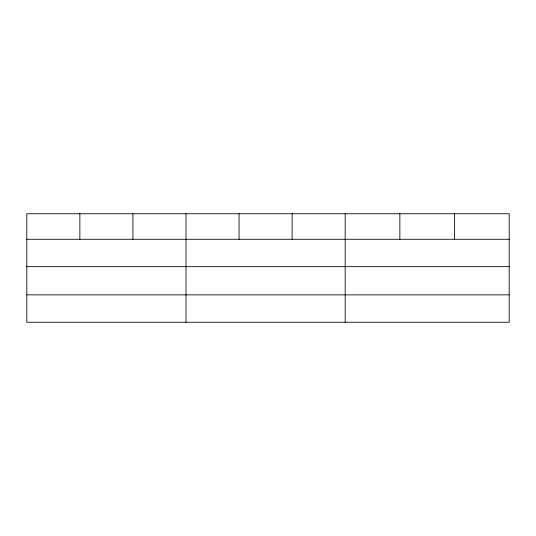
<?xml version="1.0" encoding="UTF-8"?>
<svg xmlns="http://www.w3.org/2000/svg" width="536" height="536" viewBox="0 0 536 536"><rect width="100%" height="100%" fill="white"/><g stroke="black" fill="none" stroke-linecap="round" stroke-linejoin="round"><path stroke-width="0.8" d="M509.2 266.66L509.2 213.75L26.8 213.75L26.8 322.25L509.2 322.25L509.2 266.66L26.8 266.66M26.8 239.284L509.2 239.284M26.8 294.867L509.2 294.867M454.528 213.75L454.528 239.284M399.856 213.75L399.856 239.284M345.184 213.75L345.184 322.25M292.12 213.75L292.12 239.284M239.056 213.75L239.056 239.284M185.992 213.75L185.992 322.25M132.928 213.75L132.928 239.284M79.864 213.75L79.864 239.284"/></g></svg>
